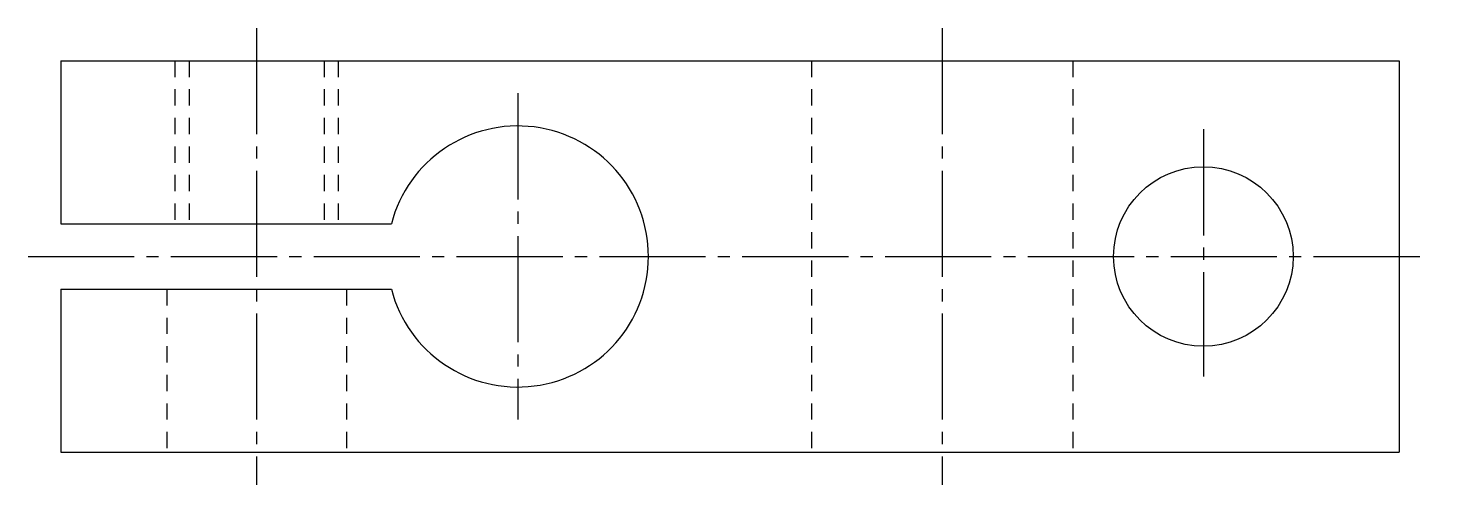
# Model space of a CAD drawing. Extents: x 21 to 310, y 20 to 214.
# Drawn here: x 266.79 to 309.79, y 200.07 to 214.07 of the extents above; entities outside this region: 2.
import ezdxf

# ---------------------------------------------------------------- set-up
doc = ezdxf.new("R2010")
doc.units = 0
doc.header["$LTSCALE"] = 0.25
doc.linetypes.add('CENTER', pattern=[17.5, 13, -1.5, 1.5, -1.5])
doc.linetypes.add('DASHED', pattern=[3.5, 2, -1.5])
doc.layers.get('0').update_dxf_attribs({"linetype": 'CONTINUOUS'})
doc.layers.add('CENTER', color=1, linetype='CENTER')
doc.styles.get("Standard").update_dxf_attribs({"font": 'txt', "bigfont": 'BIGFONT'})

msp = doc.modelspace()

# ---------------------------------------------------------------- linework, layer by layer
for p, q in [((267.786, 213.075), (308.786, 213.075)), ((267.786, 213.075), (267.786, 208.075)), ((308.786, 213.075), (308.786, 201.075)), ((276.286, 211.762), (276.286, 211.762)), ((276.286, 210.45), (276.286, 210.45)), ((267.786, 208.075), (277.913, 208.075)), ((267.786, 206.075), (277.913, 206.075)), ((267.786, 206.075), (267.786, 201.075)), ((267.786, 201.075), (308.786, 201.075))]:
    msp.add_line(p, q)
at = {"color": 3, "linetype": 'DASHED'}
for p, q in [((271.286, 213.075), (271.286, 208.075)), ((271.719, 213.075), (271.719, 208.075)), ((275.853, 213.075), (275.853, 208.075)), ((276.286, 213.075), (276.286, 208.075)), ((290.786, 213.075), (290.786, 201.075)), ((298.786, 213.075), (298.786, 201.075)), ((271.036, 206.075), (271.036, 201.075)), ((276.536, 206.075), (276.536, 201.075))]:
    msp.add_line(p, q, dxfattribs=at)
msp.add_circle((302.786, 207.075), 2.75)
msp.add_arc((281.786, 207.075), 4, 194.4775, 165.5225)
at = {"layer": 'CENTER', "color": 1, "linetype": 'CENTER'}
for p, q in [((273.786, 214.075), (273.786, 200.075)), ((294.786, 214.075), (294.786, 200.075)), ((281.786, 212.075), (281.786, 202.075)), ((302.786, 210.973), (302.786, 203.393)), ((266.786, 207.075), (309.786, 207.075))]:
    msp.add_line(p, q, dxfattribs=at)

# ---------------------------------------------------------------- texts
for s, p in [('KDST 8', (20, 50)), ('KDST08', (20, 20))]:
    msp.add_text(s, height=8).set_placement(p)

doc.saveas('drawing.dxf')
